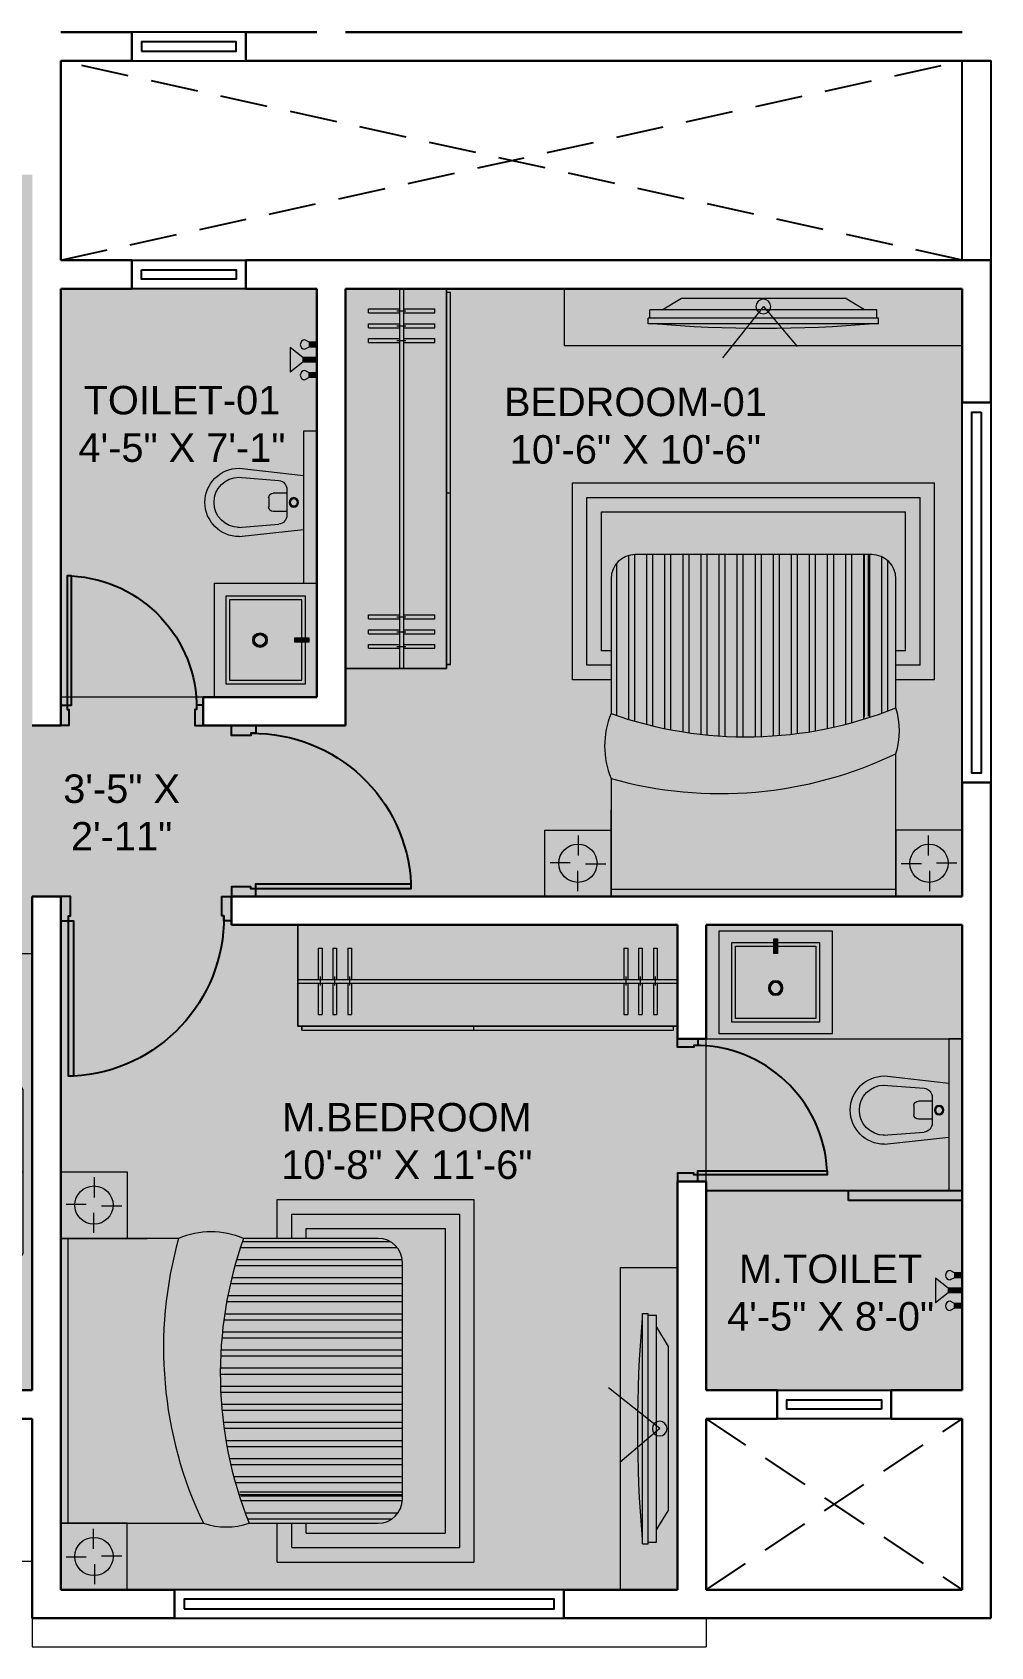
# Model space of a CAD drawing. Header units: inches. Extents: x -5.8 to 4.8, y -4.2 to 4.3.
# Drawn here: x -0.25 to 4.8, y -4.17 to 4.33 of the extents above; entities that cross this region are included whole.
import ezdxf

# ---------------------------------------------------------------- set-up
doc = ezdxf.new("R2010")
doc.units = ezdxf.units.IN
doc.header["$MEASUREMENT"] = 0
doc.linetypes.add('DASHED', pattern=[0.75, 0.5, -0.25])
doc.linetypes.add('DASHED2', pattern=[0.375, 0.25, -0.125])
for name, color, linetype, lineweight in [('chajja', 37, 'Continuous', 20), ('DL', 253, 'Continuous', 20), ('DOOR', 252, 'Continuous', 25), ('Duct', 153, 'DASHED', 25), ('floor', 8, 'Continuous', 13), ('FURINTURE', 7, 'Continuous', 18), ('text', 7, 'Continuous', 25), ('WALL', 7, 'Continuous', 30), ('WINDOW', 140, 'Continuous', 25)]:
    doc.layers.add(name, color=color, linetype=linetype, lineweight=lineweight)
doc.layers.add('FUR HATCH', color=7, linetype='Continuous', lineweight=5, true_color=0xffffff)
doc.styles.add('ARIAL', font='arial.ttf')

# ---------------------------------------------------------------- blocks, each defined once
blk = doc.blocks.new('A$C753C12D7')
at = {"layer": 'FUR HATCH', "true_color": 0xffffff}
h = blk.add_hatch(color=7, dxfattribs=at)
h.paths.add_polyline_path([(0.222, 2.1012), (1.9779, 2.1012), (1.9779, 1.2174), (1.85, 1.2174), (1.85, 1.1412), (2.0541, 1.1412), (2.0541, 2.1774), (0.1458, 2.1774), (0.1458, 1.1412), (0.35, 1.1412), (0.35, 1.2174), (0.222, 1.2174)])
h.paths.add_polyline_path([(0.222, 1.2174), (0.35, 1.2174), (0.35, 1.2936), (0.2984, 1.2936), (0.2984, 2.0248), (1.9016, 2.0248), (1.9016, 1.2936), (1.85, 1.2936), (1.85, 1.2174), (1.9779, 1.2174), (1.9779, 2.1012), (0.222, 2.1012)], flags=16)
for points in [[(0.2984, 2.0248), (0.2984, 1.2936), (0.35, 1.2936), (0.35, 1.673, -0.414214), (0.477, 1.8), (1.723, 1.8, -0.414214), (1.85, 1.673), (1.85, 1.2936), (1.9016, 1.2936), (1.9016, 2.0248)], [(0.35, 0.9629, 0.200363), (0.35, 0.6212), (0.35, 0.0381), (1.85, 0.0381), (1.85, 0.35), (1.85, 0.4563), (1.85, 0.7516, 0.162065), (1.85, 0.9926), (1.85, 1.673, 0.414214), (1.723, 1.8), (0.477, 1.8, 0.414214), (0.35, 1.673)], [(1.85, 0.0381), (0.35, 0.0381), (0.35, 0), (1.85, 0)]]:
    blk.add_hatch(color=7, dxfattribs=at).paths.add_polyline_path(points)
h = blk.add_hatch(color=7, dxfattribs=at)
h.paths.add_polyline_path([(1.85, 0.35), (1.85, 0), (2.2, 0), (2.2, 0.35)])
h.paths.add_polyline_path([(0, 0), (0.35, 0), (0.35, 0.35), (0, 0.35)])
at = {"layer": 'FURINTURE'}
h = blk.add_hatch(dxfattribs=at)
h.set_pattern_fill('ANSI32', color=256, scale=0.01, angle=45, style=0)
h.set_pattern_definition([(90, (-66.16345, 392.39891), (-0.09525, 0), []), (90, (-66.1317, 392.43066), (-0.09525, 0), [])])
h.paths.add_polyline_path([(0.477, 1.8, 0.414214), (0.35, 1.673), (0.35, 0.9629, 0.182112), (1.85, 0.9926), (1.85, 1.673, 0.414214), (1.723, 1.8)])
for p, q in [((0.1458, 2.1774), (2.0541, 2.1774)), ((0.1458, 1.1412), (0.1458, 2.1774)), ((2.0541, 1.1412), (2.0541, 2.1774)), ((0.222, 2.1012), (1.9779, 2.1012)), ((0.222, 1.2174), (0.222, 2.1012)), ((1.9779, 1.2174), (1.9779, 2.1012)), ((0.2984, 2.0248), (1.9016, 2.0248)), ((0.2984, 1.2936), (0.2984, 2.0248)), ((1.9016, 1.2936), (1.9016, 2.0248)), ((1.723, 1.8), (0.477, 1.8)), ((1.6841, 0.9439), (1.6841, 1.8)), ((1.7058, 0.9497), (1.7058, 1.8)), ((0.35, 1.673), (0.35, 0.9629)), ((1.85, 0.9926), (1.85, 1.673)), ((0.35, 1.2936), (0.2984, 1.2936)), ((1.9016, 1.2936), (1.85, 1.2936)), ((0.35, 1.2174), (0.222, 1.2174)), ((1.9779, 1.2174), (1.85, 1.2174)), ((0.35, 1.1412), (0.1458, 1.1412)), ((2.0541, 1.1412), (1.85, 1.1412)), ((1.85, 0), (1.85, 0.7516)), ((0.35, 0.6212), (0.35, 0)), ((0.35, 0), (0.35, 0.4563)), ((1.85, 0), (1.85, 0.4563)), ((0.1779, 0.2151), (0.1779, 0.3213)), ((2.0221, 0.2151), (2.0221, 0.3213)), ((0.1349, 0.1779), (0.0287, 0.1779)), ((0.2151, 0.1721), (0.3213, 0.1721)), ((1.9849, 0.1721), (1.8787, 0.1721)), ((2.0651, 0.1779), (2.1713, 0.1779)), ((0.1721, 0.1349), (0.1721, 0.0287)), ((2.0279, 0.1349), (2.0279, 0.0287)), ((0.35, 0.0381), (1.85, 0.0381)), ((0.35, 0), (1.85, 0))]:
    blk.add_line(p, q, dxfattribs=at)
for points in [[(0, 0.35), (0.35, 0.35), (0.35, 0), (0, 0)], [(2.2, 0.35), (1.85, 0.35), (1.85, 0), (2.2, 0)]]:
    blk.add_lwpolyline(points, close=True, dxfattribs=at)
for centre in [(0.175, 0.175), (2.025, 0.175)]:
    blk.add_circle(centre, 0.1007, dxfattribs=at)
for centre, radius, start, end in [((0.477, 1.673), 0.127, 90, 180), ((1.723, 1.673), 0.127, 0, 90), ((0.7592, 0.792), 0.4434, 157.34012, 202.65988), ((1.0606, 2.9686), 2.1279, 250.49232, 291.77678), ((1.4881, 0.8721), 0.3814, 341.58878, 18.41122), ((0.9271, 2.6744), 2.1328, 254.29997, 295.63899)]:
    blk.add_arc(centre, radius, start, end, dxfattribs=at)
blk = doc.blocks.new('A$C5A753C15')
at = {"layer": 'FUR HATCH', "ltscale": 0.1, "true_color": 0xffffff}
for points in [[(0, -2), (-0.5332, -2), (-0.5332, 0), (0, 0)], [(-0.5332, -0.0206), (-0.5538, -0.0206), (-0.5538, -1.9794), (-0.5332, -1.9794)]]:
    blk.add_hatch(color=7, dxfattribs=at).paths.add_polyline_path(points)
for points in [[(0, -2), (-0.5332, -2), (-0.5332, 0), (0, 0)], [(-0.5332, -0.0206), (-0.5538, -0.0206), (-0.5538, -1.9794), (-0.5332, -1.9794)]]:
    blk.add_lwpolyline(points, close=True)
at = {"layer": 'FURINTURE', "ltscale": 0.1}
for p, q in [((-0.5332, 0), (-0.5332, -2)), ((0, 0), (-0.5332, 0)), ((-0.3069, 0), (-0.3069, -2)), ((-0.2863, 0), (-0.2863, -2)), ((0, 0), (0, -2)), ((-0.5538, -0.0206), (-0.5538, -1.9794)), ((-0.5538, -0.0206), (-0.5332, -0.0206)), ((-0.4715, -0.1068), (-0.4715, -0.1274)), ((-0.3069, -0.1068), (-0.4715, -0.1068)), ((-0.3069, -0.1274), (-0.4715, -0.1274)), ((-0.2706, -0.1169), (-0.3186, -0.1169)), ((-0.1217, -0.1068), (-0.2863, -0.1068)), ((-0.1217, -0.1274), (-0.2863, -0.1274)), ((-0.1217, -0.1068), (-0.1217, -0.1274)), ((-0.3069, -0.1831), (-0.4715, -0.1831)), ((-0.4715, -0.1831), (-0.4715, -0.2037)), ((-0.3069, -0.2037), (-0.4715, -0.2037)), ((-0.2706, -0.1931), (-0.3186, -0.1931)), ((-0.1217, -0.1831), (-0.2863, -0.1831)), ((-0.1217, -0.2037), (-0.2863, -0.2037)), ((-0.1217, -0.1831), (-0.1217, -0.2037)), ((-0.4715, -0.262), (-0.4715, -0.2826)), ((-0.3069, -0.262), (-0.4715, -0.262)), ((-0.3069, -0.2826), (-0.4715, -0.2826)), ((-0.2706, -0.272), (-0.3186, -0.272)), ((-0.1217, -0.262), (-0.2863, -0.262)), ((-0.1217, -0.2826), (-0.2863, -0.2826)), ((-0.1217, -0.262), (-0.1217, -0.2826)), ((-0.5332, -0.925), (-0.5538, -0.925)), ((-0.4715, -1.7174), (-0.4715, -1.738)), ((-0.3069, -1.7174), (-0.4715, -1.7174)), ((-0.3069, -1.738), (-0.4715, -1.738)), ((-0.2706, -1.7275), (-0.3186, -1.7275)), ((-0.1217, -1.7174), (-0.2863, -1.7174)), ((-0.1217, -1.738), (-0.2863, -1.738)), ((-0.1217, -1.7174), (-0.1217, -1.738)), ((-0.3069, -1.7937), (-0.4715, -1.7937)), ((-0.4715, -1.7937), (-0.4715, -1.8143)), ((-0.3069, -1.8143), (-0.4715, -1.8143)), ((-0.2706, -1.8037), (-0.3186, -1.8037)), ((-0.1217, -1.7937), (-0.2863, -1.7937)), ((-0.1217, -1.8143), (-0.2863, -1.8143)), ((-0.1217, -1.7937), (-0.1217, -1.8143)), ((-0.4715, -1.8726), (-0.4715, -1.8932)), ((-0.3069, -1.8726), (-0.4715, -1.8726)), ((-0.3069, -1.8932), (-0.4715, -1.8932)), ((-0.2706, -1.8826), (-0.3186, -1.8826)), ((-0.1217, -1.8726), (-0.2863, -1.8726)), ((-0.1217, -1.8932), (-0.2863, -1.8932)), ((-0.1217, -1.8726), (-0.1217, -1.8932)), ((-0.5538, -1.9794), (-0.5332, -1.9794)), ((0, -2), (-0.5332, -2))]:
    blk.add_line(p, q, dxfattribs=at)
blk = doc.blocks.new('door 1-flat-3-flat-35')
at = {"layer": 'DOOR'}
for points in [[(-164.4082, -137.9673), (-164.4082, -138.0958), (-164.3673, -138.0958), (-164.3673, -138.0695), (-164.3565, -138.0695), (-164.3565, -137.9673), (-164.4082, -137.9673)], [(-163.5082, -137.9673), (-163.5082, -138.0958), (-163.5491, -138.0958), (-163.5491, -138.0695), (-163.5598, -138.0695), (-163.5598, -137.9673), (-163.5082, -137.9673)]]:
    blk.add_lwpolyline(points, dxfattribs=at)
blk.add_lwpolyline([(-163.5754, -138.9127), (-163.5491, -138.9127), (-163.5491, -138.0958), (-163.5754, -138.0958)], close=True, dxfattribs=at)
at = {"layer": 'DOOR', "color": 8, "ltscale": 0.25}
blk.add_arc((-163.533, -138.0795), 0.8343, 179.31392, 267.0871, dxfattribs=at)
blk = doc.blocks.new('door 1-flat-3-flat-38')
at = {"layer": 'DOOR'}
for points in [[(-137.9673, 164.4082), (-138.0958, 164.4082), (-138.0958, 164.3673), (-138.0695, 164.3673), (-138.0695, 164.3565), (-137.9673, 164.3565), (-137.9673, 164.4082)], [(-137.9673, 163.5082), (-138.0958, 163.5082), (-138.0958, 163.5491), (-138.0695, 163.5491), (-138.0695, 163.5598), (-137.9673, 163.5598), (-137.9673, 163.5082)]]:
    blk.add_lwpolyline(points, dxfattribs=at)
blk.add_lwpolyline([(-138.9127, 163.5754), (-138.9127, 163.5491), (-138.0958, 163.5491), (-138.0958, 163.5754)], close=True, dxfattribs=at)
at = {"layer": 'DOOR', "color": 8, "ltscale": 0.25}
blk.add_arc((-138.0795, 163.533), 0.8343, 89.31392, 177.0871, dxfattribs=at)
blk = doc.blocks.new('door 1-flat-3-flat-39')
at = {"layer": 'DOOR'}
blk.add_lwpolyline([(-136.3128, 115.7606), (-136.2909, 115.7606), (-136.2909, 115.0798), (-136.3128, 115.0798)], close=True, dxfattribs=at)
for points in [[(-137.0068, 114.9728), (-137.0068, 115.0798), (-136.9727, 115.0798), (-136.9727, 115.0579), (-136.9638, 115.0579), (-136.9638, 114.9728), (-137.0068, 114.9728)], [(-136.2568, 114.9728), (-136.2568, 115.0798), (-136.2909, 115.0798), (-136.2909, 115.0579), (-136.2998, 115.0579), (-136.2998, 114.9728), (-136.2568, 114.9728)]]:
    blk.add_lwpolyline(points, dxfattribs=at)
at = {"layer": 'DOOR', "color": 8, "ltscale": 0.25}
blk.add_arc((-136.2775, 115.0662), 0.6953, 92.9129, 180.68608, dxfattribs=at)
blk = doc.blocks.new('A$C512118B0')
at = {"layer": 'FUR HATCH', "true_color": 0xffffff}
for points in [[(0, 0.5), (0, 0), (0.45, 0), (0.45, 0.5)], [(0.384, 0.074), (0.384, 0.426), (0.066, 0.426), (0.066, 0.258), (0.098, 0.258), (0.098, 0.242), (0.066, 0.074)]]:
    blk.add_hatch(color=7, dxfattribs=at).paths.add_polyline_path(points)
at = {"layer": 'FUR HATCH'}
blk.add_hatch(color=253, dxfattribs=at).paths.add_polyline_path([(0.098, 0.242), (0.098, 0.258), (0.034, 0.258), (0.034, 0.242)])
h = blk.add_hatch(color=131, dxfattribs=at)
h.paths.add_polyline_path([(0.282, 0.25, -1), (0.218, 0.25, -1)])
h.paths.add_polyline_path([(0.274, 0.25, -1), (0.226, 0.25, -1)], flags=16)
at = {"layer": 'FURINTURE'}
for points in [[(0, 0.5), (0.45, 0.5), (0.45, 0), (0, 0)], [(0.034, 0.242), (0.098, 0.242), (0.098, 0.258), (0.034, 0.258)]]:
    blk.add_lwpolyline(points, close=True, dxfattribs=at)
for points in [[(0.05, 0.242), (0.05, 0.058), (0.4, 0.058), (0.4, 0.442), (0.05, 0.442), (0.05, 0.258)], [(0.066, 0.242), (0.066, 0.074), (0.384, 0.074), (0.384, 0.426), (0.066, 0.426), (0.066, 0.258)]]:
    blk.add_lwpolyline(points, dxfattribs=at)
for radius in [0.032, 0.024]:
    blk.add_circle((0.25, 0.25), radius, dxfattribs=at)
blk = doc.blocks.new('5')
at = {"layer": 'FUR HATCH', "true_color": 0xffffff}
blk.add_hatch(color=7, dxfattribs=at).paths.add_polyline_path([(963.7758, -44.633), (964.3758, -44.633), (964.3758, -45.983), (963.7758, -45.983)])
at = {"layer": 'FURINTURE'}
blk.add_line((964.3758, -45.983), (964.3758, -44.633), dxfattribs=at)
at = {"layer": 'FURINTURE', "extrusion": (0, 0, -1), "xscale": 1.199999999999999, "yscale": 1.199999999999999, "zscale": -1.199999999999999, "rotation": 180}
blk.add_blockref('A$C512118B0', (-963.8078, -45.3162), dxfattribs=at)
blk = doc.blocks.new('dg')
at = {"layer": 'FUR HATCH', "true_color": 0xffffff}
blk.add_hatch(color=7, dxfattribs=at).paths.add_polyline_path([(940.1157, -44.3451), (940.1865, -44.3451), (940.1865, -43.5451), (940.1157, -43.5451)])
h = blk.add_hatch(color=7, dxfattribs=at)
edge = h.paths.add_edge_path()
edge.add_line((940.1865, -43.7781), (940.1865, -44.0621))
edge.add_line((940.1865, -44.0621), (940.5261, -44.1))
edge.add_arc((940.5261, -43.9201), 0.1799, 270, 450)
edge.add_line((940.5261, -43.7402), (940.1865, -43.7781))
at = {"layer": 'FURINTURE'}
for p, q in [((940.5261, -43.7402), (940.1865, -43.7781)), ((940.1865, -43.7781), (940.1865, -44.0621)), ((940.2742, -43.8522), (940.2742, -43.988)), ((940.5317, -43.7878), (940.3166, -43.8046)), ((940.2742, -43.8721), (940.3462, -43.8721)), ((940.3701, -43.8961), (940.3701, -43.9441)), ((940.2742, -43.9681), (940.3462, -43.9681)), ((940.5261, -44.1), (940.1865, -44.0621)), ((940.5317, -44.0524), (940.3166, -44.0356))]:
    blk.add_line(p, q, dxfattribs=at)
blk.add_lwpolyline([(940.1157, -43.5451), (940.1865, -43.5451), (940.1865, -44.3451), (940.1157, -44.3451), (940.1157, -43.5451)], dxfattribs=at)
for radius in [0.0249, 0.0189]:
    blk.add_circle((940.2376, -43.9201), radius, dxfattribs=at)
for centre, radius, start, end in [((940.5261, -43.9201), 0.1799, 270, 90), ((940.3222, -43.8522), 0.048, 96.67918, 180), ((940.5261, -43.9201), 0.1319, 270, 90), ((940.3462, -43.8961), 0.024, 0, 90), ((940.3462, -43.9441), 0.024, 270, 0), ((940.3222, -43.988), 0.048, 180, 263.32082)]:
    blk.add_arc(centre, radius, start, end, dxfattribs=at)
blk = doc.blocks.new('aaaa')
at = {"layer": 'FUR HATCH', "ltscale": 0.1, "true_color": 0xffffff}
blk.add_hatch(color=7, dxfattribs=at).paths.add_polyline_path([(938.8119, -42.7951), (938.8119, -43.0951), (936.7157, -43.0951), (936.7157, -42.7951)])
at = {"layer": 'FURINTURE'}
for p, q in [((937.1655, -42.9494), (937.1655, -42.9056)), ((937.1655, -42.9056), (938.3622, -42.9056)), ((937.2303, -42.9056), (937.3319, -42.8451)), ((938.1958, -42.8451), (937.3319, -42.8451)), ((937.7638, -42.889), (937.5856, -43.0995)), ((937.7638, -42.889), (937.9788, -43.1592)), ((938.2974, -42.9056), (938.1958, -42.8451)), ((938.3622, -42.9494), (938.3622, -42.9056)), ((937.1569, -42.9494), (938.3708, -42.9494)), ((937.1569, -42.9795), (937.1569, -42.9494)), ((937.1569, -42.9795), (938.3708, -42.9795)), ((938.3708, -42.9795), (938.3708, -42.9494))]:
    blk.add_line(p, q, dxfattribs=at)
blk.add_lwpolyline([(938.8119, -43.0951), (938.8119, -42.7951), (936.7157, -42.7951), (936.7157, -43.0951)], close=True, dxfattribs=at)
blk.add_circle((937.7638, -42.889), 0.0387, dxfattribs=at)
blk.add_arc((937.7638, -36.3345), 6.6705, 264.99834, 275.00166, dxfattribs=at)
blk = doc.blocks.new('w')
at = {"layer": 'FUR HATCH', "ltscale": 0.1, "true_color": 0xffffff}
blk.add_hatch(color=7, dxfattribs=at).paths.add_polyline_path([(941.6157, -45.9951), (941.9157, -45.9951), (941.9157, -48.2951), (941.6157, -48.2951)])
at = {"layer": 'FURINTURE'}
for p, q in [((941.77, -46.5468), (941.7262, -46.5468)), ((941.7262, -47.7434), (941.7262, -46.5468)), ((941.77, -47.7521), (941.77, -46.5381)), ((941.8001, -46.5381), (941.77, -46.5381)), ((941.8001, -47.7521), (941.8001, -46.5381)), ((941.7262, -46.6115), (941.6657, -46.7131)), ((941.6657, -46.7131), (941.6657, -47.5771)), ((941.7096, -47.1451), (941.9798, -46.9301)), ((941.7096, -47.1451), (941.9202, -47.3233)), ((941.7262, -47.6787), (941.6657, -47.5771)), ((941.77, -47.7434), (941.7262, -47.7434)), ((941.8001, -47.7521), (941.77, -47.7521))]:
    blk.add_line(p, q, dxfattribs=at)
blk.add_lwpolyline([(941.9157, -45.9951), (941.6157, -45.9951), (941.6157, -48.2951), (941.9157, -48.2951)], close=True, dxfattribs=at)
blk.add_circle((941.7096, -47.1451), 0.0387, dxfattribs=at)
blk.add_arc((935.1551, -47.1451), 6.6705, 354.99834, 5.00166, dxfattribs=at)
blk = doc.blocks.new('gf')
at = {"layer": 'FUR HATCH', "ltscale": 0.1, "true_color": 0xffffff}
blk.add_hatch(color=7, dxfattribs=at).paths.add_polyline_path([(934.078, -47.2989), (934.378, -47.2989), (934.378, -48.9951), (934.078, -48.9951)])
at = {"layer": 'FURINTURE'}
for p, q in [((934.2323, -47.5487), (934.1885, -47.5487)), ((934.1885, -48.7453), (934.1885, -47.5487)), ((934.2323, -48.754), (934.2323, -47.54)), ((934.2624, -47.54), (934.2323, -47.54)), ((934.2624, -48.754), (934.2624, -47.54)), ((934.1885, -47.6134), (934.128, -47.715)), ((934.128, -47.715), (934.128, -48.579)), ((934.1719, -48.147), (934.4421, -47.932)), ((934.1719, -48.147), (934.3825, -48.3252)), ((934.1885, -48.6806), (934.128, -48.579)), ((934.2323, -48.7453), (934.1885, -48.7453)), ((934.2624, -48.754), (934.2323, -48.754))]:
    blk.add_line(p, q, dxfattribs=at)
blk.add_lwpolyline([(934.378, -47.2989), (934.078, -47.2989), (934.078, -48.9951), (934.378, -48.9951)], close=True, dxfattribs=at)
blk.add_circle((934.1719, -48.147), 0.0387, dxfattribs=at)
blk.add_arc((927.6174, -48.147), 6.6705, 354.99834, 5.00166, dxfattribs=at)
blk = doc.blocks.new('A$C6E835AE8')
at = {"layer": 'FUR HATCH', "true_color": 0xffffff}
h = blk.add_hatch(color=7, dxfattribs=at)
h.paths.add_polyline_path([(0.1704, 0.1415), (0.0398, 0.1415), (0.0924, 0.0745), (0.1178, 0.0745)])
h.paths.add_polyline_path([(0.1614, 0.0633), (0.1731, 0.041), (0.1985, 0.041), (0.2102, 0.0633, 1)])
h.paths.add_polyline_path([(0, 0.0633), (0.0117, 0.041), (0.0371, 0.041), (0.0487, 0.0633, 1)])
for points in [[(0.0371, 0.041), (0.0117, 0.041), (0.0117, 0), (0.0371, 0)], [(0.1178, 0.0745), (0.0924, 0.0745), (0.0924, 0), (0.1178, 0)], [(0.1985, 0.041), (0.1731, 0.041), (0.1731, 0), (0.1985, 0)]]:
    blk.add_hatch(color=7, dxfattribs=at).paths.add_polyline_path(points)
at = {"layer": 'FURINTURE'}
for p, q in [((0.0924, 0.0745), (0.0398, 0.1415)), ((0.1704, 0.1415), (0.0398, 0.1415)), ((0.1178, 0.0745), (0.1704, 0.1415)), ((0.0117, 0.041), (0, 0.0633)), ((0.0117, 0.041), (0.0371, 0.041)), ((0.0117, 0), (0.0117, 0.041)), ((0.0117, 0), (0.1985, 0)), ((0.0371, 0.041), (0.0487, 0.0633)), ((0.0371, 0), (0.0371, 0.041)), ((0.1178, 0.0745), (0.0924, 0.0745)), ((0.0924, 0), (0.0924, 0.0745)), ((0.1178, 0), (0.1178, 0.0745)), ((0.1731, 0.041), (0.1614, 0.0633)), ((0.1731, 0), (0.1731, 0.041)), ((0.1985, 0.041), (0.1731, 0.041)), ((0.1985, 0.041), (0.2102, 0.0633)), ((0.1985, 0), (0.1985, 0.041))]:
    blk.add_line(p, q, dxfattribs=at)
for centre in [(0.0244, 0.0633), (0.1858, 0.0633)]:
    blk.add_arc(centre, 0.0244, 360, 180, dxfattribs=at)

msp = doc.modelspace()

# ---------------------------------------------------------------- hatches: boundary and pattern name
at = {"layer": 'floor', "true_color": 0xd2c7b7}
msp.add_hatch(color=9, dxfattribs=at).paths.add_polyline_path([(4.6498, 2.3803), (4.6498, 2.9803), (1.3998, 2.9803), (1.3998, 0.6803), (0.6498, 0.6803), (0.6498, 0.8303), (-0.1002, 0.8303), (-0.1002, 0.6803), (-0.2502, 0.6803), (-0.2502, 3.5803), (-5.7502, 3.5803), (-5.7502, 2.5303), (-4.9752, 2.5303), (-4.9752, 2.3803), (-5.6002, 2.3803), (-5.6002, -0.9197), (-4.9752, -0.9197), (-4.0752, -0.9197), (-3.4502, -0.9197), (-3.4502, 2.3803), (-4.0752, 2.3803), (-4.0752, 2.5303), (-3.3002, 2.5303), (-3.3002, -2.8197), (-2.7002, -2.8197), (-0.8502, -2.8197), (-0.2502, -2.8197), (-0.2502, -0.2197), (-0.1002, -0.2197), (-0.1002, -3.8697), (0.4998, -3.8697), (2.5498, -3.8697), (3.1498, -3.8697), (3.1498, -1.7197), (3.2998, -1.7197), (3.2998, -0.9697), (3.1498, -0.9697), (3.1498, -0.3697), (0.7998, -0.3697), (0.7998, -0.2197), (4.6498, -0.2197), (4.6498, 0.3803)])
at = {"layer": 'floor'}
h = msp.add_hatch(color=41, dxfattribs=at)
h.paths.add_polyline_path([(1.2498, 2.9803), (0.8748, 2.9803), (0.2748, 2.9803), (-0.1002, 2.9803), (-0.1002, 0.8303), (0.6498, 0.8303), (1.2498, 0.8303)])
h.paths.add_polyline_path([(4.6498, -0.3697), (3.2998, -0.3697), (3.2998, -0.9697), (3.2998, -1.7197), (3.2998, -2.8197), (3.6748, -2.8197), (4.2748, -2.8197), (4.6498, -2.8197)])

# ---------------------------------------------------------------- linework, layer by layer
at = {"layer": 'chajja'}
for p, q in [((-3.4502, -3.7197), (-0.2502, -3.7197)), ((-0.2502, -4.0197), (-0.2502, -4.1697)), ((3.2998, -4.0197), (3.2998, -4.1697)), ((-0.2502, -4.1697), (3.2998, -4.1697))]:
    msp.add_line(p, q, dxfattribs=at)
at = {"layer": 'DL'}
for p, q in [((0.6498, 0.8303), (-0.1002, 0.8303)), ((3.2998, -1.7197), (3.2998, -0.9697))]:
    msp.add_line(p, q, dxfattribs=at)
at = {"layer": 'Duct', "color": 30, "linetype": 'DASHED2'}
for p, q in [((-0.1002, 3.1303), (4.6498, 4.1803)), ((4.6498, 3.1303), (-0.1002, 4.1803)), ((3.2998, -3.8697), (4.6498, -2.9697)), ((3.2998, -2.9697), (4.6498, -3.8697))]:
    msp.add_line(p, q, dxfattribs=at)
at = {"layer": 'WALL'}
for p, q in [((-0.1002, 4.3303), (0.2748, 4.3303)), ((0.2748, 4.3303), (0.2748, 4.1803)), ((0.8748, 4.3303), (0.8748, 4.1803)), ((0.8748, 4.3303), (1.2498, 4.3303)), ((1.3998, 4.3303), (4.6498, 4.3303)), ((-0.1002, 4.1803), (-0.1002, 3.1303)), ((-0.1002, 4.1803), (0.2748, 4.1803)), ((0.8748, 4.1803), (4.7998, 4.1803)), ((-0.1002, 3.1303), (0.2748, 3.1303)), ((0.2748, 2.9803), (0.2748, 3.1303)), ((0.8748, 2.9803), (0.8748, 3.1303)), ((0.8748, 3.1303), (4.7998, 3.1303)), ((4.7998, 2.3803), (4.7998, 3.1303)), ((-0.1002, 2.9803), (0.2748, 2.9803)), ((-0.1002, 0.6803), (-0.1002, 2.9803)), ((0.8748, 2.9803), (1.2498, 2.9803)), ((1.2498, 0.8303), (1.2498, 2.9803)), ((1.3998, 2.9803), (4.6498, 2.9803)), ((1.3998, 0.6803), (1.3998, 2.9803)), ((4.6498, 2.3803), (4.6498, 2.9803)), ((4.6498, 2.3803), (4.7998, 2.3803)), ((0.6498, 0.8303), (1.2498, 0.8303)), ((0.6498, 0.6803), (0.6498, 0.8303)), ((-0.2502, 0.6803), (-0.1002, 0.6803)), ((0.6498, 0.6803), (1.3998, 0.6803)), ((4.6498, 0.3803), (4.7998, 0.3803)), ((4.6498, -0.2197), (4.6498, 0.3803)), ((4.7998, -4.0197), (4.7998, 0.3803)), ((-0.2502, -0.2197), (-0.1002, -0.2197)), ((-0.2502, -2.8197), (-0.2502, -0.2197)), ((-0.1002, -3.8697), (-0.1002, -0.2197)), ((0.7998, -0.2197), (4.6498, -0.2197)), ((0.7998, -0.3697), (0.7998, -0.2197)), ((0.7998, -0.3697), (3.1498, -0.3697)), ((3.1498, -0.9697), (3.1498, -0.3697)), ((3.2998, -0.3697), (4.6498, -0.3697)), ((3.2998, -0.9697), (3.2998, -0.3697)), ((4.6498, -2.8197), (4.6498, -0.3697)), ((3.1498, -0.9697), (3.2998, -0.9697)), ((3.1498, -1.7197), (3.2998, -1.7197)), ((3.1498, -3.8697), (3.1498, -1.7197)), ((3.2998, -2.8197), (3.2998, -1.7197)), ((-0.8502, -2.8197), (-0.2502, -2.8197)), ((3.2998, -2.8197), (3.6748, -2.8197)), ((3.6748, -2.8197), (3.6748, -2.9697)), ((4.2748, -2.8197), (4.6498, -2.8197)), ((4.2748, -2.8197), (4.2748, -2.9697)), ((-0.8502, -2.9697), (-0.2502, -2.9697)), ((-0.2502, -2.9697), (-0.2502, -4.0197)), ((3.2998, -2.9697), (3.6748, -2.9697)), ((3.2998, -3.8697), (3.2998, -2.9697)), ((4.2748, -2.9697), (4.6498, -2.9697)), ((4.6498, -3.8697), (4.6498, -2.9697)), ((-0.1002, -3.8697), (0.4998, -3.8697)), ((0.4998, -4.0197), (0.4998, -3.8697)), ((2.5498, -4.0197), (2.5498, -3.8697)), ((2.5498, -3.8697), (3.1498, -3.8697)), ((3.2998, -3.8697), (4.6498, -3.8697)), ((-0.2502, -4.0197), (0.4998, -4.0197)), ((2.5498, -4.0197), (4.7998, -4.0197))]:
    msp.add_line(p, q, dxfattribs=at)
at = {"layer": 'WINDOW', "ltscale": 0.05}
for p, q in [((4.6498, -1.7697), (3.2998, -1.7697)), ((4.0498, -1.8197), (4.0498, -1.7697)), ((4.6498, -1.8197), (4.0498, -1.8197))]:
    msp.add_line(p, q, dxfattribs=at)
for points in [[(0.2748, 4.1803), (0.8748, 4.1803), (0.8748, 4.3303), (0.2748, 4.3303)], [(0.3248, 4.2303), (0.8248, 4.2303), (0.8248, 4.2803), (0.3248, 4.2803)], [(4.7998, 3.1303), (4.6498, 3.1303), (4.6498, 4.1803), (4.7998, 4.1803)], [(0.2748, 3.1303), (0.8748, 3.1303), (0.8748, 2.9803), (0.2748, 2.9803)], [(0.3248, 3.0803), (0.8248, 3.0803), (0.8248, 3.0303), (0.3248, 3.0303)], [(4.7998, 2.3803), (4.7998, 0.3803), (4.6498, 0.3803), (4.6498, 2.3803)], [(4.7498, 2.3303), (4.7498, 0.4303), (4.6998, 0.4303), (4.6998, 2.3303)], [(4.2748, -2.9697), (3.6748, -2.9697), (3.6748, -2.8197), (4.2748, -2.8197)], [(4.2248, -2.9197), (3.7248, -2.9197), (3.7248, -2.8697), (4.2248, -2.8697)], [(0.4998, -4.0197), (2.5498, -4.0197), (2.5498, -3.8697), (0.4998, -3.8697)], [(0.5498, -3.9697), (2.4998, -3.9697), (2.4998, -3.9197), (0.5498, -3.9197)]]:
    msp.add_lwpolyline(points, close=True, dxfattribs=at)

# ---------------------------------------------------------------- block references
at = {"layer": 'DOOR', "xscale": -1}
for name, p in [('door 1-flat-3-flat-39', (-136.357, -114.2925)), ('door 1-flat-3-flat-38', (-137.1675, -163.7279)), ('door 1-flat-3-flat-35', (-163.6083, 137.7476))]:
    msp.add_blockref(name, p, dxfattribs=at)
at = {"layer": 'DOOR', "rotation": 270}
msp.add_blockref('door 1-flat-3-flat-39', (-111.8229, -137.9765), dxfattribs=at)
at = {"layer": 'FURINTURE'}
for name, p, rotation in [('A$C5A753C15', (1.3998, 0.9803), 180), ('A$C6E835AE8', (1.2498, 2.5002), 90.00000000000001), ('A$C5A753C15', (1.1498, -0.3697), 90.00000000000001), ('5', (49.2829, 963.4061), 270), ('A$C753C12D7', (-0.1002, -1.6697), 270), ('A$C6E835AE8', (4.6498, -2.3998), 90.00000000000001)]:
    msp.add_blockref(name, p, dxfattribs=dict(at, rotation=rotation))
at = {"layer": 'FURINTURE', "xscale": -1}
for name, p in [('aaaa', (941.3655, 45.7754)), ('dg', (941.3655, 45.7754)), ('w', (941.3655, 45.4754)), ('dg', (944.7655, 42.5754)), ('gf', (937.2278, 45.1254))]:
    msp.add_blockref(name, p, dxfattribs=at)
at = {"layer": 'FURINTURE'}
msp.add_blockref('A$C753C12D7', (2.4498, -0.2197), dxfattribs=at)
at = {"layer": 'FURINTURE', "xscale": 1.199999999999999, "yscale": 1.199999999999999, "zscale": 1.199999999999999, "rotation": 180}
msp.add_blockref('A$C512118B0', (1.2498, 1.4303), dxfattribs=at)

# ---------------------------------------------------------------- texts
at = {"layer": 'text', "char_height": 0.15, "attachment_point": 8, "style": 'ARIAL'}
for s, insert, width in [('TOILET-01 \\P4\'-5" X 7\'-1"', (0.5385, 2.0664), 1.822839), ('BEDROOM-01 \\P10\'-6" X 10\'-6"', (2.9276, 2.0571), 1.822839), ('3\'-5" X 2\'-11"', (0.2205, 0.0226), 0.830197), ('M.BEDROOM\\P10\'-8" X 11\'-6"', (1.7232, -1.7091), 1.822839), ('M.TOILET \\P4\'-5" X 8\'-0"', (3.9561, -2.5071), 1.822839)]:
    msp.add_mtext(s, dxfattribs=dict(at, insert=insert, width=width))

doc.saveas('drawing.dxf')
